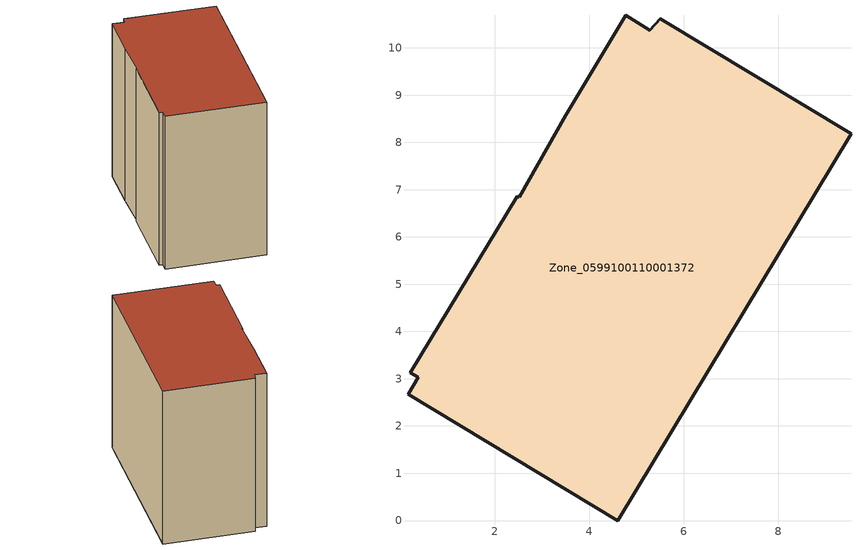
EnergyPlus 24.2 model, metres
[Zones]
Zone_0599100110001372
 floor ground (C_G): 0.17,2.67 0.38,3.03 0.21,3.13 2.47,6.87 2.52,6.83 3.5,8.57 4.78,10.69 5.28,10.38 5.5,10.62 9.54,8.18 4.6,0 z0
 wall outside (C_F): 9.54,8.18 5.5,10.62 5.28,10.38 4.78,10.69 3.5,8.57 2.52,6.83 2.47,6.87 0.21,3.13 0.38,3.03 0.17,2.67 4.6,0 9.54,8.18 z0:8.77
 roof outside (C_R): 3.5,8.57 2.52,6.83 2.47,6.87 0.21,3.13 0.38,3.03 0.17,2.67 4.6,0 9.54,8.18 5.5,10.62 5.28,10.38 4.78,10.69 z8.77
[BUILDING]
Pand.0599100110001372: North Axis=0; Terrain=City; Loads Convergence Tolerance Value=0.04; Temperature Convergence Tolerance Value=0.4; Solar Distribution=FullExterior; Maximum Number of Warmup Days=25; Minimum Number of Warmup Days=1
[Site:Location]
Rotterdam.The.Hague.AP_ZH_NLD Design_Conditions: Latitude=51.96; Longitude=4.45; Time Zone=1; Elevation=-4.5
[SITE:GROUNDTEMPERATURE:BUILDINGSURFACE]
18, 18, 18, 18, 18, 18, 18, 18, 18, 18, 18, 18
[MATERIAL] Thermal Absorptance=0.9; Solar Absorptance=0.7; Visible Absorptance=0.7
Name | Roughness | Thickness | Conductivity | Density | Specific Heat
G.TC.2015-2018 | MediumSmooth | 0.15 | 0.0428571 | 540 | 1210
F.TC.2015-2018 | Rough | 0.3 | 0.0666667 | 1920 | 840
R.TC.2015-2018 | MediumRough | 0.2 | 0.0333333 | 1500 | 1000
[CONSTRUCTION]
C_G: G.TC.2015-2018
C_F: F.TC.2015-2018
C_R: R.TC.2015-2018
[ZONE]
Zone_0599100110001372: Type=1; Multiplier=1; Ceiling Height=Autocalculate; Volume=Autocalculate; Floor Area=autocalculate; Part of Total Floor Area=Yes
[ZONEINFILTRATION:DESIGNFLOWRATE]
Infil_Zone_0599100110001372: Zone or ZoneList or Space or SpaceList=Zone_0599100110001372; Schedule=AlwaysOn; Design Flow Rate Calculation Method=Flow/Area; Flow Rate per Floor Area=0.0015; Constant Term Coefficient=1; Temperature Term Coefficient=0; Velocity Term Coefficient=0; Velocity Squared Term Coefficient=0
[HVACTEMPLATE:ZONE:IDEALLOADSAIRSYSTEM]
Zone_0599100110001372: Maximum Heating Supply Air Temperature=50; Minimum Cooling Supply Air Temperature=13; Maximum Heating Supply Air Humidity Ratio=0.0156; Minimum Cooling Supply Air Humidity Ratio=0.0077; Heating Limit=NoLimit; Cooling Limit=NoLimit; Dehumidification Control Type=ConstantSensibleHeatRatio; Cooling Sensible Heat Ratio=0.7; Dehumidification Setpoint=60; Humidification Control Type=None; Humidification Setpoint=30; Outdoor Air Method=None; Outdoor Air Flow Rate per Person=0.00944; Outdoor Air Flow Rate per Zone Floor Area=0; Outdoor Air Flow Rate per Zone=0; Demand Controlled Ventilation Type=None; Outdoor Air Economizer Type=NoEconomizer; Heat Recovery Type=None; Sensible Heat Recovery Effectiveness=0.7; Latent Heat Recovery Effectiveness=0.65
[ZONECONTROL:THERMOSTAT]
ThermostatControl_Zone_0599100110001372: Zone or ZoneList=Zone_0599100110001372; Control Type Schedule=DualSetpointControlType; Control 1=Thermostat_Zone_0599100110001372; Temperature Difference Between Cutout And Setpoint=0
[THERMOSTATSETPOINT:DUALSETPOINT]
Thermostat_Zone_0599100110001372: Heating Setpoint Temperature Schedule=HeatingSetpoint_Zone_0599100110001372; Cooling Setpoint Temperature Schedule=CoolingSetpoint_Zone_0599100110001372
[SCHEDULE:COMPACT]
HeatingSetpoint_Zone_0599100110001372: Through: 12/31, For: AllDays, Until: 24:00, 21
CoolingSetpoint_Zone_0599100110001372: Through: 12/31, For: AllDays, Until: 24:00, 24
DualSetpointControlType: Through: 12/31, For: AllDays, Until: 24:00, 4
AlwaysOn: Through: 12/31, For: AllDays, Until: 24:00, 1
